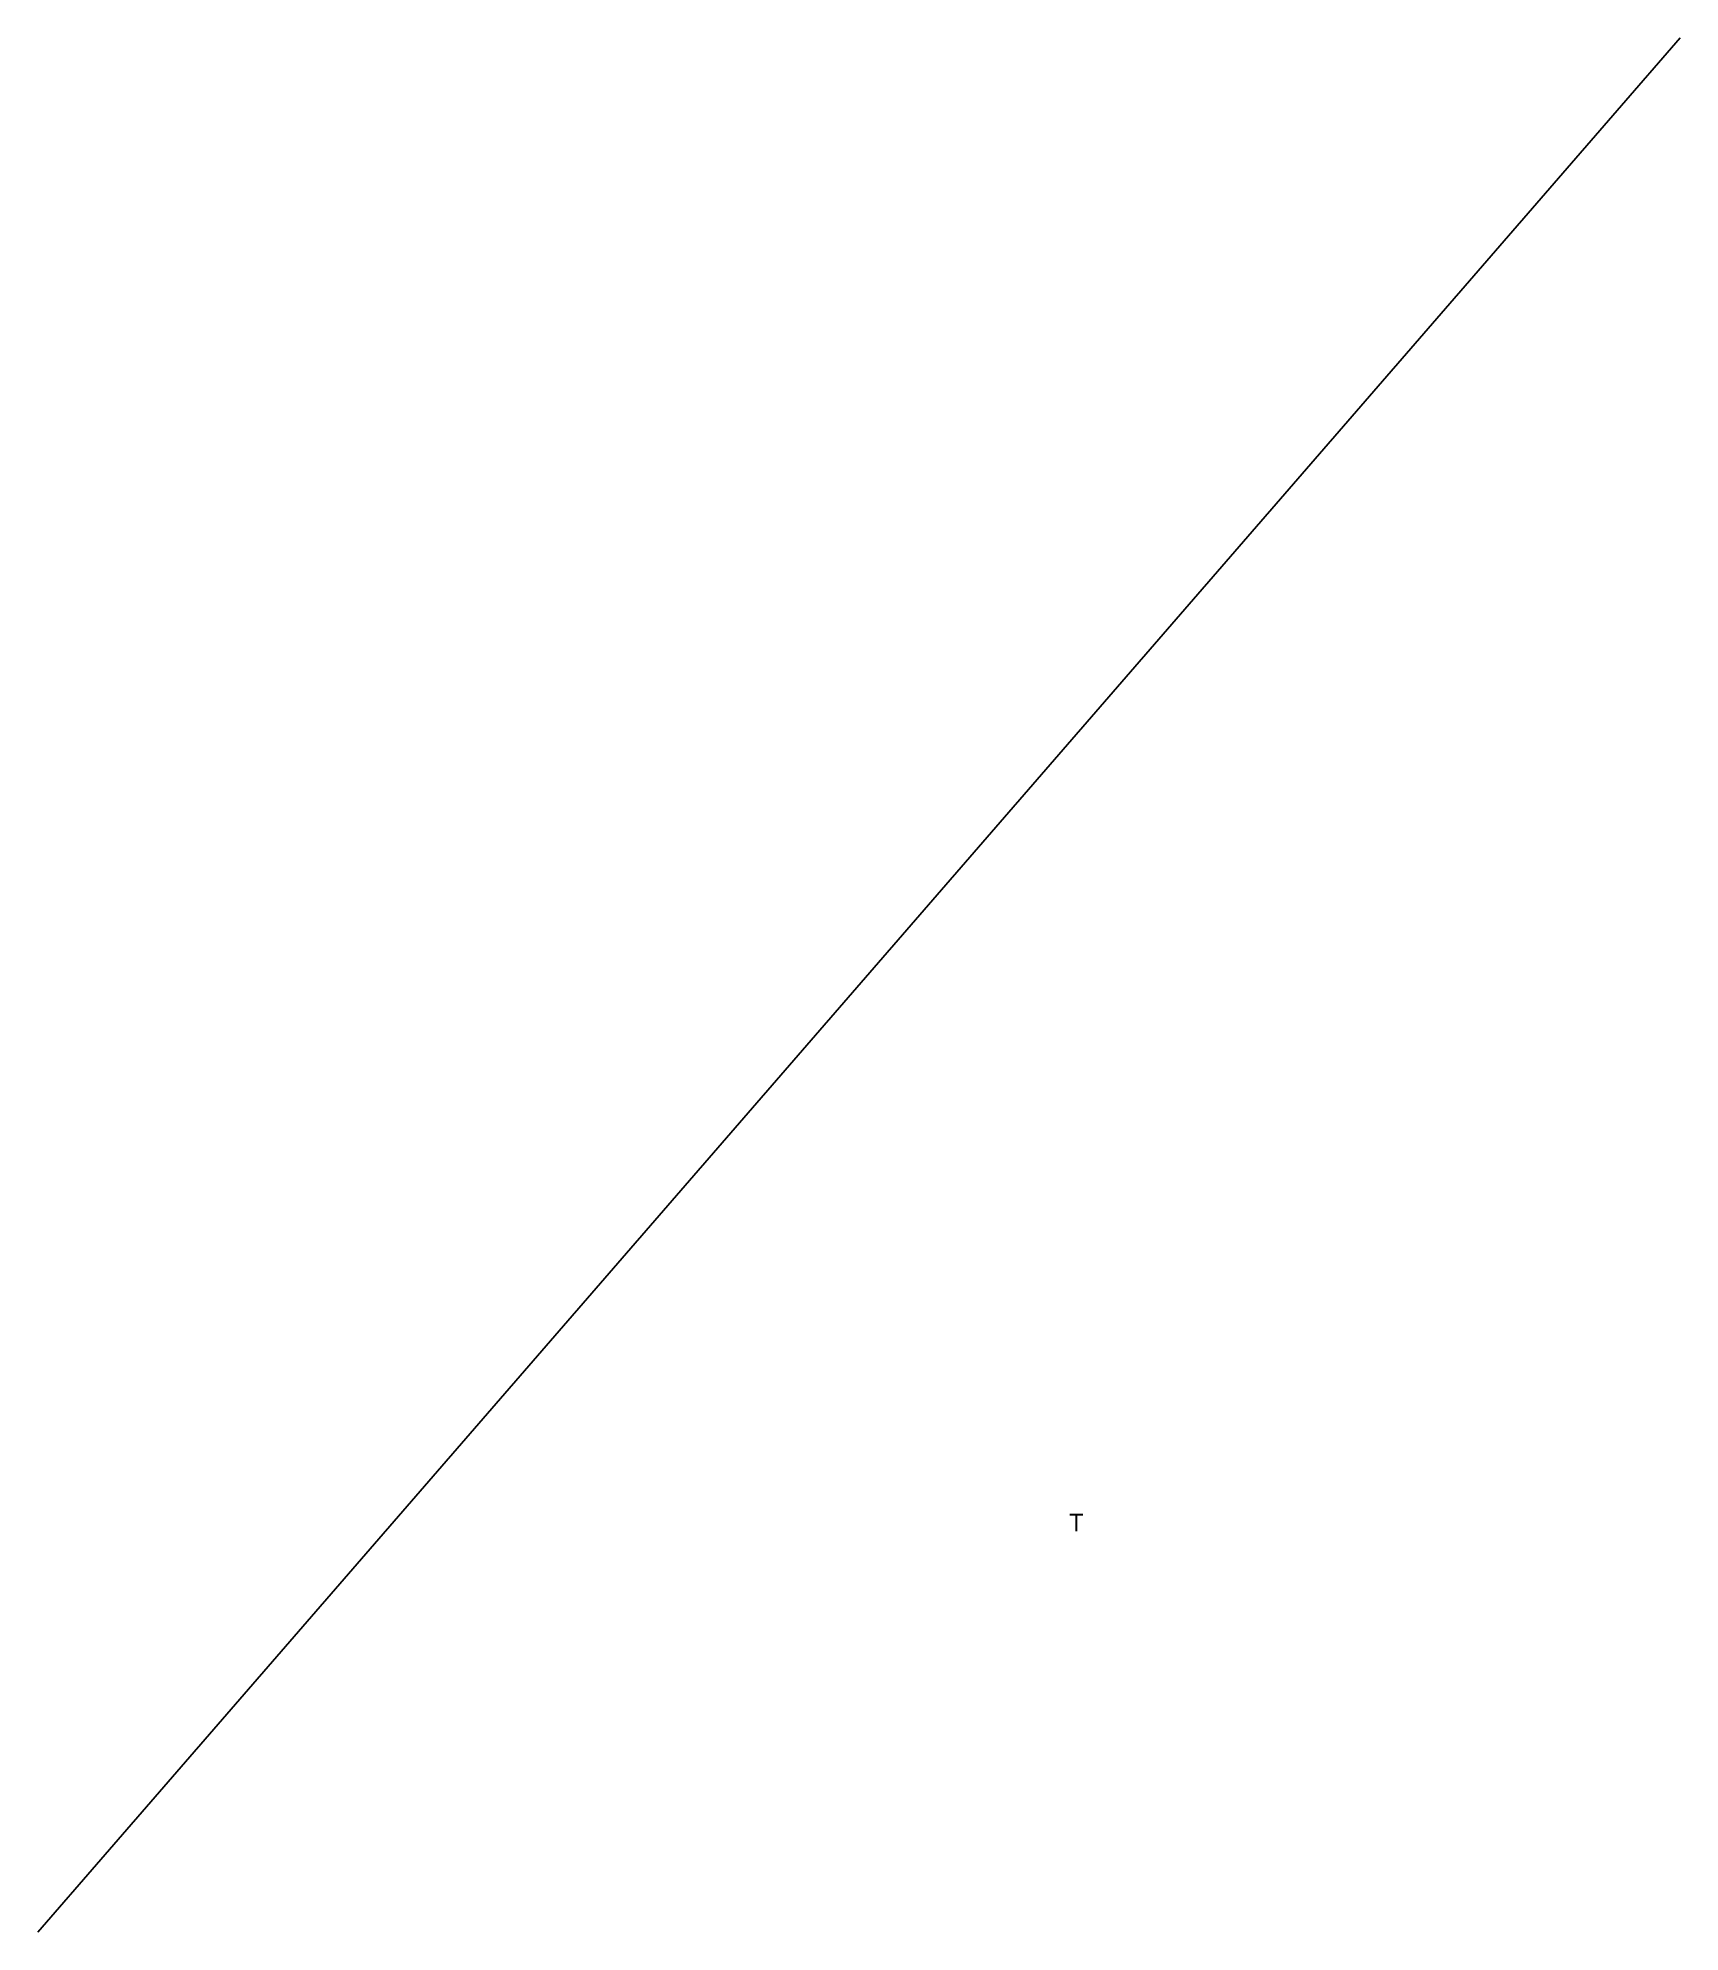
# Model space of a CAD drawing. Header units: metres. Extents: x -146 to 86, y -57 to 211.
import ezdxf

# ---------------------------------------------------------------- set-up
doc = ezdxf.new("R2010")
doc.units = ezdxf.units.M

msp = doc.modelspace()

# ---------------------------------------------------------------- linework, layer by layer
at = {"layer": 'MUROS'}
msp.add_line((86.32, 211.01, 50.6), (-145.68, -56.64, 275.23), dxfattribs=at)

# ---------------------------------------------------------------- texts
msp.add_text('T', height=2.5).set_placement((0, 0))

doc.saveas('drawing.dxf')
